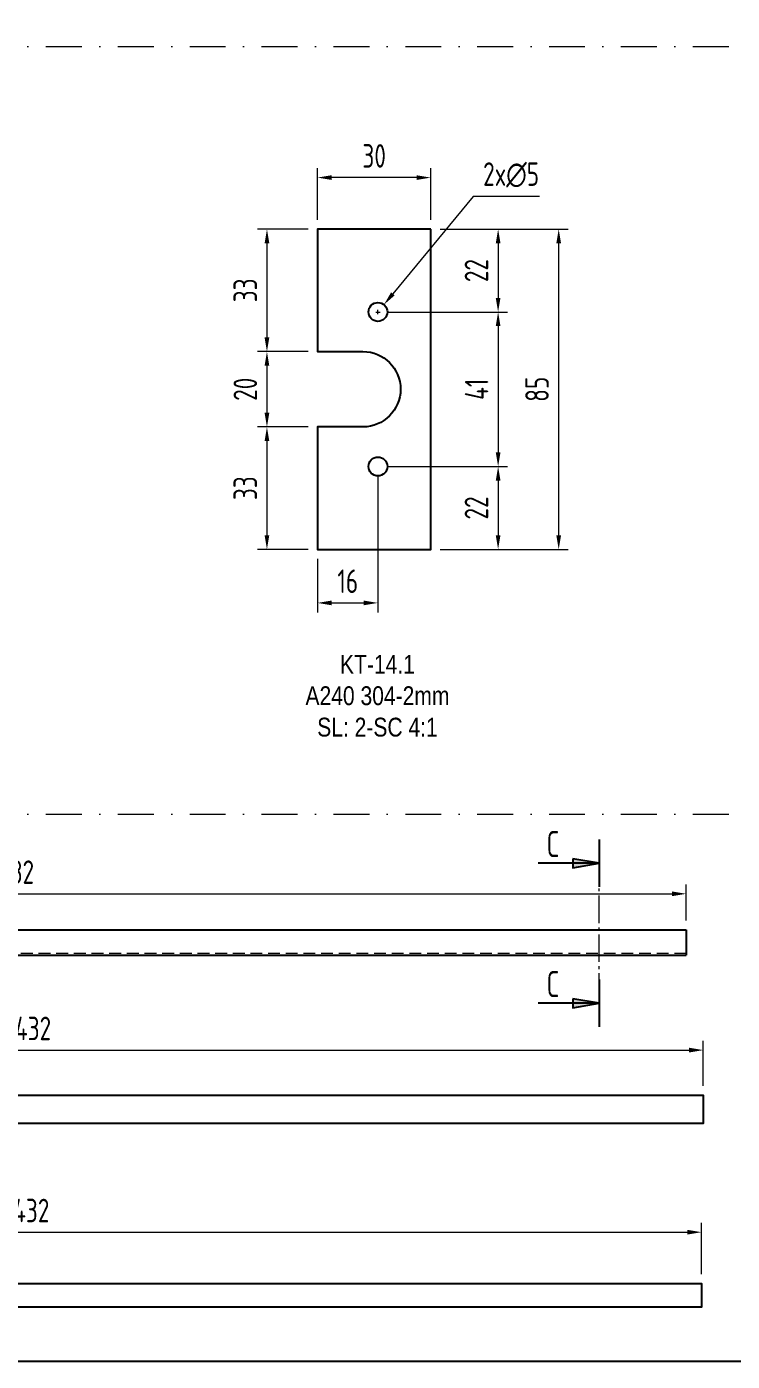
# Model space of a CAD drawing. Header units: millimetres. Extents: x -46397 to 283259, y -8690 to 23983.
# Drawn here: x 229358 to 230108, y -2334 to -917 of the extents above; entities that cross this region are included whole.
import ezdxf

# ---------------------------------------------------------------- set-up
doc = ezdxf.new("R2010")
doc.units = ezdxf.units.MM
for name, pattern in [('AM_DIN_G_W050', [13.75, 9.75, -1.5, 1, -1.5]), ('DASHDOT', [25.4, 12.7, -6.35, 0, -6.35]), ('HIDDEN', [0.375, 0.25, -0.125])]:
    doc.linetypes.add(name, pattern=pattern)
doc.layers.get('Defpoints').update_dxf_attribs({"lineweight": 0})
for name, color, linetype, lineweight in [('Dtext', 255, 'Continuous', 20), ('Long_AM_Box', 5, 'DASHDOT', 9), ('Long_AM_Hidden', 4, 'HIDDEN', 9), ('Long_AM_Visible', 30, 'Continuous', 25), ('Long_Dim', 3, 'Continuous', 9), ('Long_Text', 6, 'Continuous', 9)]:
    doc.layers.add(name, color=color, linetype=linetype, lineweight=lineweight)
doc.styles.add('Chu va so', font='arial.ttf')
doc.styles.add('GHI CHÚ 3', font='isocp_IV25.ttf', dxfattribs={"width": 0.8})
doc.styles.add('Long_DIM_TEXT', font='arial.ttf', dxfattribs={"width": 0.8})
doc.styles.add('Long_Text', font='isocp.shx', dxfattribs={"width": 0.7})
doc.styles.add('TCVN', font='arial.ttf')
doc.dimstyles.new('Vuong_DIM', dxfattribs={"dimtxt": 2.5, "dimasz": 2.3, "dimexe": 1.25, "dimexo": 0, "dimtad": 1, "dimtoh": 1, "dimdec": 0, "dimdsep": 46, "dimtxsty": 'GHI CHÚ 3', "dimcen": 2.3, "dimclrd": 9, "dimclre": 9, "dimclrt": 2, "dimadec": 0, "dimazin": 0, "dimtm": 1e-09, "dimtfac": 1, "dimtdec": 0, "dimtofl": 0, "dimtmove": 1, "dimatfit": 3, "dimfxl": 1, "dimtfill": 1, "dimlwd": 9, "dimlwe": 9, "dimarcsym": 1})

# ---------------------------------------------------------------- blocks, each defined once
blk = doc.blocks.new('dsfdfd')
at = {"layer": 'Long_AM_Hidden', "ltscale": 50}
blk.add_line((1051.7, 38.9, -0.2), (-380.3, 38.9, -0.2), dxfattribs=at)
at = {"layer": 'Long_AM_Visible'}
for p, q in [((-380.3, 63.9, -0.2), (1051.7, 63.9, -0.2)), ((-380.3, 36.9, -0.2), (-380.3, 63.9, -0.2)), ((1051.7, 63.9, -0.2), (1051.7, 36.9, -0.2)), ((-380.3, 36.9, -0.2), (1051.7, 36.9, -0.2))]:
    blk.add_line(p, q, dxfattribs=at)
blk = doc.blocks.new('*D2377')
at = {"layer": 'Defpoints', "color": 0, "transparency": 16777216}
for p in [(230058.6, -1837.6), (228626.6, -1875.8, -0.2), (230058.6, -1875.8, -0.2)]:
    blk.add_point(p, dxfattribs=at)
at = {"layer": 'Long_Dim', "color": 9, "lineweight": 9, "transparency": 16777216}
for p, q in [((228626.6, -1865.8), (228626.6, -1827.6)), ((230058.6, -1865.8), (230058.6, -1827.6)), ((228641.6, -1837.6), (230043.6, -1837.6))]:
    blk.add_line(p, q, dxfattribs=at)
at = {"layer": 'Long_Dim', "color": 9, "transparency": 16777216}
for points in [[(228641.6, -1835.1), (228641.6, -1840.1), (228626.6, -1837.6)], [(230043.6, -1835.1), (230043.6, -1840.1), (230058.6, -1837.6)]]:
    blk.add_solid(points, dxfattribs=at)
at = {"layer": 'Long_Dim', "color": 2, "transparency": 16777216, "insert": (229342.6, -1814.6), "char_height": 25, "attachment_point": 5, "style": 'GHI CHÚ 3', "bg_fill": 3, "box_fill_scale": 1.1, "bg_fill_color": 256, "bg_fill_true_color": 13158600, "bg_fill_transparency": 0}
blk.add_mtext('1432', dxfattribs=at)
blk = doc.blocks.new('MUI_TEN')
at = {"layer": 'Long_AM_Visible'}
h = blk.add_hatch(color=256, dxfattribs=at)
h.dxf.hatch_style = 1
h.paths.add_polyline_path([(0, 0), (-2.5, 0.42), (-2.5, -0.42)])
blk.add_line((0, 2.26), (0, -2.26), dxfattribs=at)
blk.add_lwpolyline([(0, 0), (-5.83, 0)], dxfattribs=at)
blk.add_lwpolyline([(-2.5, 0.42), (-2.5, -0.42), (0, 0)], close=True, dxfattribs=at)
blk = doc.blocks.new('Section')
at = {"layer": 'Long_AM_Visible'}
blk.add_blockref('MUI_TEN', (0, 0), dxfattribs=at)
at = {"layer": 'Long_AM_Visible', "style": 'Long_Text', "width": 0.75}
blk.add_attdef('A', (-5.02, 0.59), '', height=2.5, dxfattribs=at)
blk = doc.blocks.new('*D2302')
at = {"layer": 'Defpoints', "color": 0, "transparency": 16777216}
for p in [(229667.3, -1077.3), (229667.3, -1132), (229787.3, -1132)]:
    blk.add_point(p, dxfattribs=at)
at = {"layer": 'Long_Dim', "color": 9, "lineweight": 9, "transparency": 16777216}
for p, q in [((229667.3, -1122), (229667.3, -1067.3)), ((229787.3, -1122), (229787.3, -1067.3)), ((229772.3, -1077.3), (229682.3, -1077.3))]:
    blk.add_line(p, q, dxfattribs=at)
at = {"layer": 'Long_Dim', "color": 9, "transparency": 16777216}
for points in [[(229682.3, -1074.8), (229682.3, -1079.8), (229667.3, -1077.3)], [(229772.3, -1074.8), (229772.3, -1079.8), (229787.3, -1077.3)]]:
    blk.add_solid(points, dxfattribs=at)
at = {"layer": 'Long_Dim', "color": 2, "transparency": 16777216, "insert": (229727.3, -1054.3), "char_height": 25, "attachment_point": 5, "style": 'GHI CHÚ 3', "bg_fill": 3, "box_fill_scale": 1.1, "bg_fill_color": 256, "bg_fill_true_color": 13158600, "bg_fill_transparency": 0}
blk.add_mtext('30', dxfattribs=at)
blk = doc.blocks.new('*D2301')
at = {"layer": 'Defpoints', "color": 0, "transparency": 16777216}
for p in [(229787.3, -1132), (229923.2, -1132), (229787.3, -1472)]:
    blk.add_point(p, dxfattribs=at)
at = {"layer": 'Long_Dim', "color": 9, "lineweight": 9, "transparency": 16777216}
for p, q in [((229797.3, -1132), (229933.2, -1132)), ((229923.2, -1457), (229923.2, -1147)), ((229797.3, -1472), (229933.2, -1472))]:
    blk.add_line(p, q, dxfattribs=at)
at = {"layer": 'Long_Dim', "color": 9, "transparency": 16777216}
for points in [[(229920.7, -1147), (229925.7, -1147), (229923.2, -1132)], [(229920.7, -1457), (229925.7, -1457), (229923.2, -1472)]]:
    blk.add_solid(points, dxfattribs=at)
at = {"layer": 'Long_Dim', "color": 2, "transparency": 16777216, "insert": (229900.2, -1302), "char_height": 25, "attachment_point": 5, "rotation": 90, "style": 'GHI CHÚ 3', "bg_fill": 3, "box_fill_scale": 1.1, "bg_fill_color": 256, "bg_fill_true_color": 13158600, "bg_fill_transparency": 0}
blk.add_mtext('85', dxfattribs=at)
blk = doc.blocks.new('*D2300')
at = {"layer": 'Defpoints', "color": 0, "transparency": 16777216}
for p in [(229667.3, -1132), (229613.5, -1262), (229667.3, -1262)]:
    blk.add_point(p, dxfattribs=at)
at = {"layer": 'Long_Dim', "color": 9, "lineweight": 9, "transparency": 16777216}
for p, q in [((229657.3, -1132), (229603.5, -1132)), ((229613.5, -1147), (229613.5, -1247)), ((229657.3, -1262), (229603.5, -1262))]:
    blk.add_line(p, q, dxfattribs=at)
at = {"layer": 'Long_Dim', "color": 9, "transparency": 16777216}
for points in [[(229611, -1147), (229616, -1147), (229613.5, -1132)], [(229611, -1247), (229616, -1247), (229613.5, -1262)]]:
    blk.add_solid(points, dxfattribs=at)
at = {"layer": 'Long_Dim', "color": 2, "transparency": 16777216, "insert": (229590.5, -1197), "char_height": 25, "attachment_point": 5, "rotation": 90, "style": 'GHI CHÚ 3', "bg_fill": 3, "box_fill_scale": 1.1, "bg_fill_color": 256, "bg_fill_true_color": 13158600, "bg_fill_transparency": 0}
blk.add_mtext('33', dxfattribs=at)
blk = doc.blocks.new('*D2299')
at = {"layer": 'Defpoints', "color": 0, "transparency": 16777216}
for p in [(229667.3, -1262), (229613.5, -1342), (229667.3, -1342)]:
    blk.add_point(p, dxfattribs=at)
at = {"layer": 'Long_Dim', "color": 9, "lineweight": 9, "transparency": 16777216}
for p, q in [((229657.3, -1262), (229603.5, -1262)), ((229613.5, -1277), (229613.5, -1327)), ((229657.3, -1342), (229603.5, -1342))]:
    blk.add_line(p, q, dxfattribs=at)
at = {"layer": 'Long_Dim', "color": 9, "transparency": 16777216}
for points in [[(229611, -1277), (229616, -1277), (229613.5, -1262)], [(229611, -1327), (229616, -1327), (229613.5, -1342)]]:
    blk.add_solid(points, dxfattribs=at)
at = {"layer": 'Long_Dim', "color": 2, "transparency": 16777216, "insert": (229590.5, -1302), "char_height": 25, "attachment_point": 5, "rotation": 90, "style": 'GHI CHÚ 3', "bg_fill": 3, "box_fill_scale": 1.1, "bg_fill_color": 256, "bg_fill_true_color": 13158600, "bg_fill_transparency": 0}
blk.add_mtext('20', dxfattribs=at)
blk = doc.blocks.new('*D2298')
at = {"layer": 'Defpoints', "color": 0, "transparency": 16777216}
for p in [(229667.3, -1342), (229613.5, -1472), (229667.3, -1472)]:
    blk.add_point(p, dxfattribs=at)
at = {"layer": 'Long_Dim', "color": 9, "lineweight": 9, "transparency": 16777216}
for p, q in [((229657.3, -1342), (229603.5, -1342)), ((229613.5, -1357), (229613.5, -1457)), ((229657.3, -1472), (229603.5, -1472))]:
    blk.add_line(p, q, dxfattribs=at)
at = {"layer": 'Long_Dim', "color": 9, "transparency": 16777216}
for points in [[(229611, -1357), (229616, -1357), (229613.5, -1342)], [(229611, -1457), (229616, -1457), (229613.5, -1472)]]:
    blk.add_solid(points, dxfattribs=at)
at = {"layer": 'Long_Dim', "color": 2, "transparency": 16777216, "insert": (229590.5, -1407), "char_height": 25, "attachment_point": 5, "rotation": 90, "style": 'GHI CHÚ 3', "bg_fill": 3, "box_fill_scale": 1.1, "bg_fill_color": 256, "bg_fill_true_color": 13158600, "bg_fill_transparency": 0}
blk.add_mtext('33', dxfattribs=at)
blk = doc.blocks.new('*D2297')
at = {"layer": 'Defpoints', "color": 0, "transparency": 16777216}
for p in [(229737.7, -1212.2), (229724.9, -1227.7)]:
    blk.add_point(p, dxfattribs=at)
at = {"layer": 'Long_Dim', "color": 9, "lineweight": 9, "transparency": 16777216}
for p, q in [((229832.4, -1097.4), (229747.2, -1200.7)), ((229903, -1097.4), (229832.4, -1097.4)), ((229731.3, -1222.3), (229731.3, -1217.7)), ((229729, -1220), (229733.6, -1220))]:
    blk.add_line(p, q, dxfattribs=at)
at = {"layer": 'Long_Dim', "color": 9, "transparency": 16777216}
blk.add_solid([(229745.3, -1199.1), (229749.1, -1202.3), (229737.7, -1212.2)], dxfattribs=at)
at = {"layer": 'Long_Dim', "color": 2, "transparency": 16777216, "insert": (229872.7, -1074.4), "char_height": 25, "attachment_point": 5, "style": 'GHI CHÚ 3', "bg_fill": 3, "box_fill_scale": 1.1, "bg_fill_color": 256, "bg_fill_true_color": 13158600, "bg_fill_transparency": 0}
blk.add_mtext('2x∅5', dxfattribs=at)
blk = doc.blocks.new('*D2241')
at = {"layer": 'Defpoints', "color": 0, "transparency": 16777216}
for p in [(229787.3, -1132), (229731.3, -1220), (229858.9, -1220)]:
    blk.add_point(p, dxfattribs=at)
at = {"layer": 'Long_Dim', "color": 9, "lineweight": 9, "transparency": 16777216}
for p, q in [((229797.3, -1132), (229868.9, -1132)), ((229858.9, -1147), (229858.9, -1205)), ((229741.3, -1220), (229868.9, -1220))]:
    blk.add_line(p, q, dxfattribs=at)
at = {"layer": 'Long_Dim', "color": 9, "transparency": 16777216}
for points in [[(229856.4, -1147), (229861.4, -1147), (229858.9, -1132)], [(229856.4, -1205), (229861.4, -1205), (229858.9, -1220)]]:
    blk.add_solid(points, dxfattribs=at)
at = {"layer": 'Long_Dim', "color": 2, "transparency": 16777216, "insert": (229835.9, -1176), "char_height": 25, "attachment_point": 5, "rotation": 90, "style": 'GHI CHÚ 3', "bg_fill": 3, "box_fill_scale": 1.1, "bg_fill_color": 256, "bg_fill_true_color": 13158600, "bg_fill_transparency": 0}
blk.add_mtext('22', dxfattribs=at)
blk = doc.blocks.new('*D2296')
at = {"layer": 'Defpoints', "color": 0, "transparency": 16777216}
for p in [(229731.3, -1220), (229731.3, -1384), (229858.9, -1384)]:
    blk.add_point(p, dxfattribs=at)
at = {"layer": 'Long_Dim', "color": 9, "lineweight": 9, "transparency": 16777216}
for p, q in [((229741.3, -1220), (229868.9, -1220)), ((229858.9, -1235), (229858.9, -1369)), ((229741.3, -1384), (229868.9, -1384))]:
    blk.add_line(p, q, dxfattribs=at)
at = {"layer": 'Long_Dim', "color": 9, "transparency": 16777216}
for points in [[(229856.4, -1235), (229861.4, -1235), (229858.9, -1220)], [(229856.4, -1369), (229861.4, -1369), (229858.9, -1384)]]:
    blk.add_solid(points, dxfattribs=at)
at = {"layer": 'Long_Dim', "color": 2, "transparency": 16777216, "insert": (229836.1, -1302), "char_height": 25, "attachment_point": 5, "rotation": 90, "style": 'GHI CHÚ 3', "bg_fill": 3, "box_fill_scale": 1.1, "bg_fill_color": 256, "bg_fill_true_color": 13158600, "bg_fill_transparency": 0}
blk.add_mtext('41', dxfattribs=at)
blk = doc.blocks.new('*D2295')
at = {"layer": 'Defpoints', "color": 0, "transparency": 16777216}
for p in [(229731.3, -1384), (229787.3, -1472), (229858.9, -1472)]:
    blk.add_point(p, dxfattribs=at)
at = {"layer": 'Long_Dim', "color": 9, "lineweight": 9, "transparency": 16777216}
for p, q in [((229741.3, -1384), (229868.9, -1384)), ((229858.9, -1399), (229858.9, -1457)), ((229797.3, -1472), (229868.9, -1472))]:
    blk.add_line(p, q, dxfattribs=at)
at = {"layer": 'Long_Dim', "color": 9, "transparency": 16777216}
for points in [[(229856.4, -1399), (229861.4, -1399), (229858.9, -1384)], [(229856.4, -1457), (229861.4, -1457), (229858.9, -1472)]]:
    blk.add_solid(points, dxfattribs=at)
at = {"layer": 'Long_Dim', "color": 2, "transparency": 16777216, "insert": (229835.9, -1428), "char_height": 25, "attachment_point": 5, "rotation": 90, "style": 'GHI CHÚ 3', "bg_fill": 3, "box_fill_scale": 1.1, "bg_fill_color": 256, "bg_fill_true_color": 13158600, "bg_fill_transparency": 0}
blk.add_mtext('22', dxfattribs=at)
blk = doc.blocks.new('*D2242')
at = {"layer": 'Defpoints', "color": 0, "transparency": 16777216}
for p in [(229731.3, -1384), (229667.3, -1472), (229731.3, -1528.8)]:
    blk.add_point(p, dxfattribs=at)
at = {"layer": 'Long_Dim', "color": 9, "lineweight": 9, "transparency": 16777216}
for p, q in [((229731.3, -1394), (229731.3, -1538.8)), ((229667.3, -1482), (229667.3, -1538.8)), ((229682.3, -1528.8), (229716.3, -1528.8))]:
    blk.add_line(p, q, dxfattribs=at)
at = {"layer": 'Long_Dim', "color": 9, "transparency": 16777216}
for points in [[(229682.3, -1526.3), (229682.3, -1531.3), (229667.3, -1528.8)], [(229716.3, -1526.3), (229716.3, -1531.3), (229731.3, -1528.8)]]:
    blk.add_solid(points, dxfattribs=at)
at = {"layer": 'Long_Dim', "color": 2, "transparency": 16777216, "insert": (229699.3, -1505.8), "char_height": 25, "attachment_point": 5, "style": 'GHI CHÚ 3', "bg_fill": 3, "box_fill_scale": 1.1, "bg_fill_color": 256, "bg_fill_true_color": 13158600, "bg_fill_transparency": 0}
blk.add_mtext('16', dxfattribs=at)
blk = doc.blocks.new('*D2286')
at = {"layer": 'Defpoints', "color": 0, "transparency": 16777216}
for p in [(230076.7, -2003.5), (228644.7, -2051.4), (230076.7, -2051.4)]:
    blk.add_point(p, dxfattribs=at)
at = {"layer": 'Long_Dim', "color": 9, "lineweight": 9, "transparency": 16777216}
for p, q in [((228644.7, -2041.4), (228644.7, -1993.5)), ((230076.7, -2041.4), (230076.7, -1993.5)), ((228659.7, -2003.5), (230061.7, -2003.5))]:
    blk.add_line(p, q, dxfattribs=at)
at = {"layer": 'Long_Dim', "color": 9, "transparency": 16777216}
for points in [[(228659.7, -2001), (228659.7, -2006), (228644.7, -2003.5)], [(230061.7, -2001), (230061.7, -2006), (230076.7, -2003.5)]]:
    blk.add_solid(points, dxfattribs=at)
at = {"layer": 'Long_Dim', "color": 2, "transparency": 16777216, "insert": (229360.7, -1980.5), "char_height": 25, "attachment_point": 5, "style": 'GHI CHÚ 3', "bg_fill": 3, "box_fill_scale": 1.1, "bg_fill_color": 256, "bg_fill_true_color": 13158600, "bg_fill_transparency": 0}
blk.add_mtext('1432', dxfattribs=at)
blk = doc.blocks.new('*D2284')
at = {"layer": 'Defpoints', "color": 0, "transparency": 16777216}
for p in [(230074.8, -2196.8), (228642.8, -2251.4), (230074.8, -2251.4)]:
    blk.add_point(p, dxfattribs=at)
at = {"layer": 'Long_Dim', "color": 9, "lineweight": 9, "transparency": 16777216}
for p, q in [((228642.8, -2241.4), (228642.8, -2186.8)), ((230074.8, -2241.4), (230074.8, -2186.8)), ((228657.8, -2196.8), (230059.8, -2196.8))]:
    blk.add_line(p, q, dxfattribs=at)
at = {"layer": 'Long_Dim', "color": 9, "transparency": 16777216}
for points in [[(228657.8, -2194.3), (228657.8, -2199.3), (228642.8, -2196.8)], [(230059.8, -2194.3), (230059.8, -2199.3), (230074.8, -2196.8)]]:
    blk.add_solid(points, dxfattribs=at)
at = {"layer": 'Long_Dim', "color": 2, "transparency": 16777216, "insert": (229358.8, -2173.8), "char_height": 25, "attachment_point": 5, "style": 'GHI CHÚ 3', "bg_fill": 3, "box_fill_scale": 1.1, "bg_fill_color": 256, "bg_fill_true_color": 13158600, "bg_fill_transparency": 0}
blk.add_mtext('1432', dxfattribs=at)
blk = doc.blocks.new('*U2442')
at = {"lineweight": 25}
for points in [[(0, 0), (4432.7, 0), (4432.7, 2903.7), (0, 2903.7)], [(0, 0), (3351.6, 0), (3351.6, 2903.7), (0, 2903.7)]]:
    blk.add_lwpolyline(points, close=True, dxfattribs=at)
at = {"layer": 'Dtext', "ltscale": 0.1}
for tag, p, height, style in [('REV_3', (3380.1, 1090.6), 19.3, 'TCVN'), ('FOR_APPROVAL3', (3573.2, 1089.3, -0.2), 23.2, 'TCVN'), ('REV_2', (3380.1, 1018.5), 19.3, 'TCVN'), ('FOR_APPROVAL2', (3573.2, 1017.2, -0.2), 23.2, 'TCVN'), ('FOR_APPROVAL1', (3573.2, 945.1, -0.2), 23.2, 'TCVN'), ('REV_1', (3380.1, 946.5), 19.3, 'TCVN'), ('REV_0', (3380.1, 874.4), 19.3, 'TCVN'), ('NGUOI_VE', (3778.9, 873.4, -0.2), 23.2, 'TCVN'), ('NGUOI_KIEM_2', (3983.6, 873.4, -0.2), 23.2, 'TCVN'), ('NGUOI_DUYET', (4230.9, 873.4, -0.2), 23.2, 'TCVN'), ('1.1_A4', (4243.3, 44, -0.2), 23.2, 'Chu va so'), ('A4_A4', (4320.4, 44, -0.2), 23.2, 'Chu va so'), ('REV.', (4383.9, 44, -0.2), 23.2, 'Chu va so')]:
    blk.add_attdef(tag, p, '', height=height, dxfattribs=dict(at, style=style))
for tag, p, height, style, width in [('NGAY_REV03', (3429.1, 1089.3, -0.2), 20.1, 'TCVN', 0.95), ('NGAY_REV02', (3429.1, 1017.2, -0.2), 20.1, 'TCVN', 0.95), ('NGAY_REV01', (3429.1, 945.1, -0.2), 20.1, 'TCVN', 0.95), ('NGAY_REV0', (3429.1, 873, -0.2), 20.1, 'TCVN', 0.95), ('DWD.NO', (3427.3, 18.8, -0.2), 30.9, 'Chu va so', 0.85)]:
    blk.add_attdef(tag, p, '', height=height, dxfattribs=dict(at, style=style, width=width))
at = {"layer": 'Dtext', "lineweight": 25, "ltscale": 0.1, "style": 'Chu va so'}
for tag, p, height in [('PROJECT_CODE', (3650.5, 363), 46.3), ('TITLE1', (3449.9, 276.8, -0.2), 30.9), ('TITLE2', (3449.9, 204.2, -0.2), 30.9), ('TITLE3', (3449.9, 132.1, -0.2), 30.9)]:
    blk.add_attdef(tag, p, '', height=height, dxfattribs=at)

msp = doc.modelspace()

# ---------------------------------------------------------------- linework, layer by layer
at = {"layer": 'Long_AM_Box', "ltscale": 3}
for p, q in [((228539.61, -938.31, -0.25), (231584.37, -938.31, -0.25)), ((228539.61, -1753.21, -0.25), (231584.37, -1753.21, -0.25))]:
    msp.add_line(p, q, dxfattribs=at)
at = {"layer": 'Long_AM_Visible'}
for points in [[(229787.3, -1131.96), (229667.3, -1131.96), (229667.3, -1261.96), (229715.3, -1261.96, -1), (229715.3, -1341.96), (229667.3, -1341.96), (229667.3, -1471.96), (229787.3, -1471.96)], [(229721.3, -1219.96, -1), (229741.3, -1219.96, -1)], [(229741.3, -1383.96, -1), (229721.3, -1383.96, -1)]]:
    msp.add_lwpolyline(points, format="xyb", close=True, dxfattribs=at)
for points in [[(228644.74, -2051.41), (230076.74, -2051.41), (230076.74, -2081.41), (228644.74, -2081.41)], [(228642.84, -2251.39), (230074.84, -2251.39), (230074.84, -2276.39), (228642.84, -2276.39)]]:
    msp.add_lwpolyline(points, close=True, dxfattribs=at)

# ---------------------------------------------------------------- block references
msp.add_blockref('dsfdfd', (229006.89, -1939.69), dxfattribs=at)
at = {"layer": 'Long_AM_Visible', "xscale": 11.11761268960649, "yscale": 11.11761268960649, "zscale": 11.11761268960649}
msp.add_blockref('Section', (229966.18, -1953.85, -0.33), dxfattribs=at).add_auto_attribs({'A': 'C'})

# ---------------------------------------------------------------- texts
at = {"layer": 'Long_Text', "insert": (229636.55, -1583.98, 0.25), "char_height": 20, "width": 188.5065, "attachment_point": 1, "style": 'Long_DIM_TEXT'}
msp.add_mtext('\\A1;\\pxqc;KT-14.1\\P{\\A0;A240 304-2mm}\\PSL: 2-SC 4:1', dxfattribs=at)

# ---------------------------------------------------------------- next in the draw order: dimensions: what is measured, and where the dimension line sits
at = {"layer": 'Long_Dim'}
for base, p1, p2, override, picture, middle in [((229667.3, -1077.32), (229787.3, -1131.96), (229667.3, -1131.96), {"dimtxt": 25, "dimasz": 15, "dimexe": 10, "dimexo": 10, "dimgap": 10, "dimlfac": 0.25}, '*D2302', (229727.3, -1054.33)), ((230058.59, -1837.59), (228626.59, -1875.83, -0.25), (230058.59, -1875.83, -0.25), {"dimtxt": 25, "dimasz": 15, "dimexe": 10, "dimexo": 10, "dimgap": 10}, '*D2377', (229342.59, -1814.6)), ((230076.74, -2003.45), (228644.74, -2051.41), (230076.74, -2051.41), {"dimtxt": 25, "dimasz": 15, "dimexe": 10, "dimexo": 10, "dimgap": 10}, '*D2286', (229360.74, -1980.46)), ((230074.84, -2196.77), (228642.84, -2251.39), (230074.84, -2251.39), {"dimtxt": 25, "dimasz": 15, "dimexe": 10, "dimexo": 10, "dimgap": 10}, '*D2284', (229358.84, -2173.78))]:
    dim = msp.add_linear_dim(base=base, p1=p1, p2=p2, dimstyle='Vuong_DIM', override=override, dxfattribs=at)
    dim.commit()
    dim.dimension.update_dxf_attribs({"geometry": picture, "text_midpoint": middle})

# ---------------------------------------------------------------- next in the draw order: linework, layer by layer
at = {"layer": 'Long_AM_Box', "linetype": 'AM_DIN_G_W050', "lineweight": 13, "ltscale": 3}
msp.add_line((229966.18, -1951.21, -0.33), (229966.18, -1786.87, -0.33), dxfattribs=at)

# ---------------------------------------------------------------- next in the draw order: block references
at = {"layer": 'Long_AM_Visible', "xscale": 11.11761268960649, "yscale": 11.11761268960649, "zscale": 11.11761268960649}
msp.add_blockref('Section', (229966.18, -1805.23, -0.33), dxfattribs=at).add_auto_attribs({'A': 'C'})

# ---------------------------------------------------------------- next in the draw order: dimensions: what is measured, and where the dimension line sits
at = {"layer": 'Long_Dim'}
for base, p1, p2, picture, middle in [((229613.49280612, -1261.95576059), (229667.30411261, -1131.95576059), (229667.30411261, -1261.95576059), '*D2300', (229590.50279133, -1196.95576059)), ((229923.19, -1131.96), (229787.3, -1471.96), (229787.3, -1131.96), '*D2301', (229900.2, -1301.96))]:
    dim = msp.add_linear_dim(base=base, p1=p1, p2=p2, angle=90, dimstyle='Vuong_DIM', override={"dimtxt": 25, "dimasz": 15, "dimexe": 10, "dimexo": 10, "dimgap": 10, "dimlfac": 0.25}, dxfattribs=at)
    dim.commit()
    dim.dimension.update_dxf_attribs({"geometry": picture, "text_midpoint": middle})

# ---------------------------------------------------------------- next in the draw order: dimensions: what is measured, and where the dimension line sits
dim = msp.add_diameter_dim_2p(p1=(229724.94, -1227.67), p2=(229737.67, -1212.24), text='2x<>', dimstyle='Vuong_DIM', override={"dimtxt": 25, "dimasz": 15, "dimexe": 10, "dimexo": 10, "dimgap": 10, "dimlfac": 0.25}, dxfattribs=at)
dim.commit()
dim.dimension.update_dxf_attribs({"geometry": '*D2297', "text_midpoint": (229832.44, -1097.41), "dimtype": 163})
dim = msp.add_linear_dim(base=(229613.49, -1341.96), p1=(229667.3, -1261.96), p2=(229667.3, -1341.96), angle=90, dimstyle='Vuong_DIM', override={"dimtxt": 25, "dimasz": 15, "dimexe": 10, "dimexo": 10, "dimgap": 10, "dimlfac": 0.25}, dxfattribs=at)
dim.commit()
dim.dimension.update_dxf_attribs({"geometry": '*D2299', "text_midpoint": (229590.5, -1301.96)})

# ---------------------------------------------------------------- next in the draw order: dimensions: what is measured, and where the dimension line sits
for base, p1, p2, picture, middle in [((229858.88, -1219.96), (229787.3, -1131.96), (229731.3, -1219.96), '*D2241', (229835.89, -1175.96)), ((229613.49280612, -1471.95576059), (229667.30411261, -1341.95576059), (229667.30411261, -1471.95576059), '*D2298', (229590.50279133, -1406.95576059))]:
    dim = msp.add_linear_dim(base=base, p1=p1, p2=p2, angle=90, dimstyle='Vuong_DIM', override={"dimtxt": 25, "dimasz": 15, "dimexe": 10, "dimexo": 10, "dimgap": 10, "dimlfac": 0.25}, dxfattribs=at)
    dim.commit()
    dim.dimension.update_dxf_attribs({"geometry": picture, "text_midpoint": middle})

# ---------------------------------------------------------------- next in the draw order: dimensions: what is measured, and where the dimension line sits
dim = msp.add_linear_dim(base=(229858.88, -1383.96), p1=(229731.3, -1219.96), p2=(229731.3, -1383.96), angle=90, dimstyle='Vuong_DIM', override={"dimtxt": 25, "dimasz": 15, "dimexe": 10, "dimexo": 10, "dimgap": 10, "dimlfac": 0.25}, dxfattribs=at)
dim.commit()
dim.dimension.update_dxf_attribs({"geometry": '*D2296', "text_midpoint": (229836.06, -1301.96)})

# ---------------------------------------------------------------- next in the draw order: dimensions: what is measured, and where the dimension line sits
dim = msp.add_linear_dim(base=(229858.88, -1471.96), p1=(229731.3, -1383.96), p2=(229787.3, -1471.96), angle=90, dimstyle='Vuong_DIM', override={"dimtxt": 25, "dimasz": 15, "dimexe": 10, "dimexo": 10, "dimgap": 10, "dimlfac": 0.25}, dxfattribs=at)
dim.commit()
dim.dimension.update_dxf_attribs({"geometry": '*D2295', "text_midpoint": (229835.89, -1427.96)})

# ---------------------------------------------------------------- next in the draw order: dimensions: what is measured, and where the dimension line sits
dim = msp.add_linear_dim(base=(229731.3, -1528.81), p1=(229667.3, -1471.96), p2=(229731.3, -1383.96), dimstyle='Vuong_DIM', override={"dimtxt": 25, "dimasz": 15, "dimexe": 10, "dimexo": 10, "dimgap": 10, "dimlfac": 0.25}, dxfattribs=at)
dim.commit()
dim.dimension.update_dxf_attribs({"geometry": '*D2242', "text_midpoint": (229699.3, -1505.78)})

# ---------------------------------------------------------------- next in the draw order: block references
at = {"xscale": 0.9084576280678549, "yscale": 0.9084576280678549, "zscale": 0.9084576280678549}
msp.add_blockref('*U2442', (228539.61, -2333.86, -0.25), dxfattribs=at)

doc.saveas('drawing.dxf')
